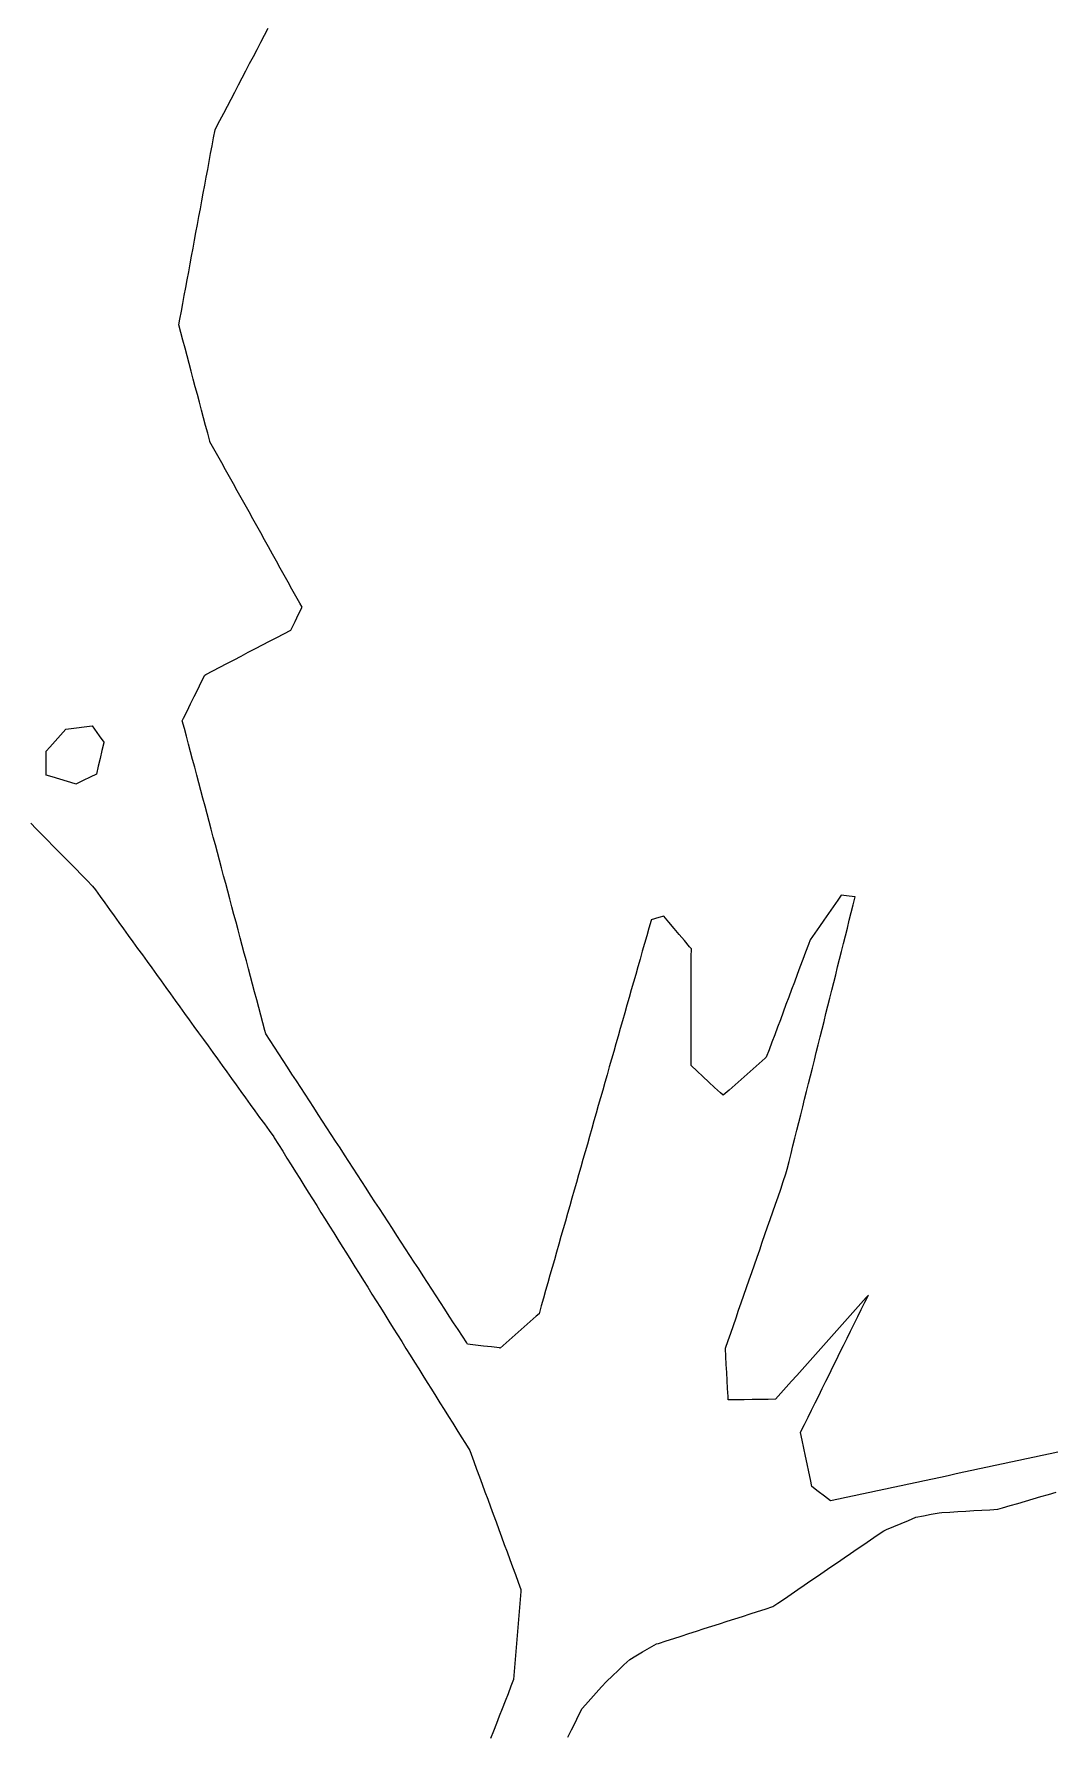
# Model space of a CAD drawing. Header units: millimetres. Extents: x 0 to 2762, y 6 to 2482.
# Drawn here: x 1597.2 to 1724.7, y 1915.3 to 2127.7 of the extents above; entities that cross this region are included whole.
import ezdxf

# ---------------------------------------------------------------- set-up
doc = ezdxf.new("R2010")
doc.units = ezdxf.units.MM
for name, color, linetype in [('ALL_HOLES', 1, 'Continuous'), ('ALL_ISLANDS', 7, 'Continuous'), ('OUTLINE_ISLAND_01', 7, 'Continuous'), ('OUTLINE_ISLAND_01_HOLE_138', 1, 'Continuous'), ('OUTLINE_ISLAND_01_HOLE_139', 1, 'Continuous')]:
    doc.layers.add(name, color=color, linetype=linetype)

msp = doc.modelspace()

# ---------------------------------------------------------------- linework, layer by layer
at = {"layer": 'ALL_HOLES'}
msp.add_lwpolyline([(1598.7234, 2035.2734), (1598.7234, 2036.2734), (1598.7234, 2037.2734), (1598.7234, 2038.2734), (1599.1489, 2038.7524), (1599.813, 2039.5001), (1600.477, 2040.2477), (1601.1411, 2040.9954), (1601.4792, 2041.0393), (1602.4708, 2041.168), (1603.4625, 2041.2967), (1604.4542, 2041.4254), (1604.7519, 2041.0089), (1605.3333, 2040.1953), (1605.9148, 2039.3817), (1605.8964, 2039.3044), (1605.6652, 2038.3315), (1605.4339, 2037.3586), (1605.2026, 2036.3857), (1604.9713, 2035.4128), (1604.201, 2035.0379), (1603.3018, 2034.6002), (1602.4027, 2034.1626), (1602.3225, 2034.1868), (1601.3652, 2034.4758), (1600.4079, 2034.7649), (1599.4506, 2035.0539)], close=True, dxfattribs=at)
msp.add_lwpolyline([(1663.795, 1915.2693), (1664.2384, 1916.1657), (1664.6818, 1917.062), (1665.1251, 1917.9584), (1665.5685, 1918.8547), (1665.9738, 1919.3063), (1666.6417, 1920.0506), (1667.3096, 1920.7948), (1667.9776, 1921.539), (1668.5983, 1922.2307), (1669.3253, 1922.9173), (1670.0524, 1923.6039), (1670.7794, 1924.2905), (1671.5064, 1924.9772), (1672.2354, 1925.3972), (1673.1019, 1925.8965), (1673.9683, 1926.3958), (1674.8348, 1926.895), (1675.0723, 1926.9713), (1676.0244, 1927.2772), (1676.9764, 1927.5831), (1677.9285, 1927.8889), (1678.8806, 1928.1948), (1679.8326, 1928.5007), (1680.7847, 1928.8065), (1681.7368, 1929.1124), (1682.6889, 1929.4183), (1683.6409, 1929.7242), (1684.593, 1930.03), (1685.5451, 1930.3359), (1686.4972, 1930.6418), (1687.4492, 1930.9476), (1688.4013, 1931.2535), (1689.3534, 1931.5594), (1689.9697, 1931.9811), (1690.795, 1932.5459), (1691.6203, 1933.1106), (1692.4456, 1933.6753), (1693.2708, 1934.24), (1694.0961, 1934.8047), (1694.9214, 1935.3695), (1695.7467, 1935.9342), (1696.572, 1936.4989), (1697.3972, 1937.0636), (1698.2225, 1937.6284), (1699.0478, 1938.1931), (1699.8731, 1938.7578), (1700.6984, 1939.3225), (1701.5236, 1939.8873), (1702.3489, 1940.452), (1703.1742, 1941.0167), (1703.5045, 1941.1556), (1704.4263, 1941.5433), (1705.3481, 1941.9309), (1706.2699, 1942.3186), (1707.1917, 1942.7063), (1708.1318, 1942.8877), (1709.1136, 1943.0772), (1710.0955, 1943.2667), (1710.4199, 1943.2862), (1711.4181, 1943.3462), (1712.4162, 1943.4062), (1713.4144, 1943.4662), (1714.4126, 1943.5262), (1715.4108, 1943.5862), (1716.409, 1943.6462), (1717.4072, 1943.7062), (1717.9767, 1943.8729), (1718.9365, 1944.1538), (1719.8962, 1944.4347), (1720.856, 1944.7156), (1721.8157, 1944.9964), (1722.7755, 1945.2773), (1723.7352, 1945.5582), (1724.6949, 1945.8391)], dxfattribs=at)
at = {"layer": 'ALL_ISLANDS'}
for points in [[(1724.9048, 1950.8191), (1723.9269, 1950.61), (1722.9491, 1950.4008), (1721.9712, 1950.1916), (1720.9933, 1949.9824), (1720.0154, 1949.7732), (1719.0376, 1949.564), (1718.0597, 1949.3548), (1717.0818, 1949.1456), (1716.1039, 1948.9364), (1715.1261, 1948.7272), (1714.1482, 1948.518), (1713.1703, 1948.3088), (1712.1924, 1948.0996), (1711.2146, 1947.8904), (1710.2367, 1947.6812), (1709.2588, 1947.472), (1708.2809, 1947.2628), (1707.3031, 1947.0536), (1706.3252, 1946.8444), (1705.3473, 1946.6352), (1704.3695, 1946.426), (1703.3916, 1946.2168), (1702.4137, 1946.0076), (1701.4358, 1945.7984), (1700.458, 1945.5892), (1699.4801, 1945.3801), (1698.5022, 1945.1709), (1697.5243, 1944.9617), (1696.5465, 1944.7525), (1695.8031, 1945.3164), (1695.0064, 1945.9208), (1694.2097, 1946.5252), (1694.0258, 1947.4055), (1693.8213, 1948.3843), (1693.6167, 1949.3632), (1693.4122, 1950.3421), (1693.2077, 1951.3209), (1693.0032, 1952.2998), (1692.7987, 1953.2787), (1692.8498, 1953.3821), (1693.2925, 1954.2788), (1693.7353, 1955.1754), (1694.178, 1956.0721), (1694.6208, 1956.9687), (1695.0635, 1957.8654), (1695.5062, 1958.762), (1695.949, 1959.6587), (1696.3917, 1960.5553), (1696.8344, 1961.452), (1697.2772, 1962.3486), (1697.7199, 1963.2453), (1698.1627, 1964.1419), (1698.6054, 1965.0386), (1699.0481, 1965.9352), (1699.4909, 1966.8319), (1699.9336, 1967.7285), (1700.3764, 1968.6252), (1700.8191, 1969.5218), (1701.2618, 1970.4185), (1700.9845, 1970.1075), (1700.3189, 1969.3611), (1699.6533, 1968.6148), (1698.9877, 1967.8685), (1698.3221, 1967.1222), (1697.6565, 1966.3759), (1696.9909, 1965.6296), (1696.3253, 1964.8832), (1695.6597, 1964.1369), (1694.9942, 1963.3906), (1694.3286, 1962.6443), (1693.663, 1961.898), (1692.9974, 1961.1517), (1692.3318, 1960.4053), (1691.6662, 1959.659), (1691.0006, 1958.9127), (1690.335, 1958.1664), (1689.6694, 1957.4201), (1688.7822, 1957.4085), (1687.7823, 1957.3955), (1686.7824, 1957.3825), (1685.7825, 1957.3695), (1684.7825, 1957.3564), (1683.7826, 1957.3434), (1683.7592, 1957.7716), (1683.7047, 1958.7701), (1683.6502, 1959.7686), (1683.5957, 1960.7671), (1683.5412, 1961.7657), (1683.4867, 1962.7642), (1683.4321, 1963.7627), (1683.4435, 1963.7955), (1683.7712, 1964.7403), (1684.0988, 1965.6851), (1684.4265, 1966.6299), (1684.7541, 1967.5746), (1685.0818, 1968.5194), (1685.4094, 1969.4642), (1685.7371, 1970.409), (1686.0648, 1971.3538), (1686.3924, 1972.2986), (1686.7201, 1973.2434), (1687.0477, 1974.1882), (1687.3754, 1975.133), (1687.703, 1976.0778), (1688.0307, 1977.0226), (1688.3583, 1977.9674), (1688.686, 1978.9122), (1689.0136, 1979.857), (1689.3413, 1980.8018), (1689.669, 1981.7466), (1689.9966, 1982.6914), (1690.3243, 1983.6362), (1690.6519, 1984.581), (1690.9796, 1985.5258), (1691.1283, 1986.1213), (1691.3707, 1987.0915), (1691.6131, 1988.0617), (1691.8554, 1989.0319), (1692.0978, 1990.0021), (1692.3401, 1990.9723), (1692.5825, 1991.9424), (1692.8248, 1992.9126), (1693.0672, 1993.8828), (1693.3096, 1994.853), (1693.5519, 1995.8232), (1693.7943, 1996.7934), (1694.0366, 1997.7636), (1694.279, 1998.7338), (1694.5213, 1999.7039), (1694.7637, 2000.6741), (1695.0061, 2001.6443), (1695.2484, 2002.6145), (1695.4908, 2003.5847), (1695.7331, 2004.5549), (1695.9755, 2005.5251), (1696.2178, 2006.4953), (1696.4602, 2007.4654), (1696.7026, 2008.4356), (1696.9449, 2009.4058), (1697.1873, 2010.376), (1697.4296, 2011.3462), (1697.672, 2012.3164), (1697.9143, 2013.2866), (1698.1567, 2014.2567), (1698.3991, 2015.2269), (1698.6414, 2016.1971), (1698.8838, 2017.1673), (1699.1261, 2018.1375), (1699.3685, 2019.1077), (1699.6108, 2020.0779), (1698.8707, 2020.1712), (1697.8785, 2020.2963), (1697.434, 2019.6595), (1696.8615, 2018.8396), (1696.2891, 2018.0197), (1695.7166, 2017.1997), (1695.1442, 2016.3798), (1694.5717, 2015.5598), (1693.9993, 2014.7399), (1693.7753, 2014.1395), (1693.4258, 2013.2026), (1693.0764, 2012.2656), (1692.7269, 2011.3287), (1692.3774, 2010.3918), (1692.0279, 2009.4548), (1691.6784, 2008.5179), (1691.3289, 2007.5809), (1690.9794, 2006.644), (1690.63, 2005.707), (1690.2805, 2004.7701), (1689.931, 2003.8332), (1689.5815, 2002.8962), (1689.232, 2001.9593), (1688.8825, 2001.0223), (1688.533, 2000.0854), (1688.389, 1999.9587), (1687.6382, 1999.2982), (1686.8874, 1998.6377), (1686.1365, 1997.9772), (1685.3857, 1997.3167), (1684.6349, 1996.6563), (1683.884, 1995.9958), (1683.1332, 1995.3353), (1682.8161, 1995.6305), (1682.0842, 1996.3119), (1681.3523, 1996.9933), (1680.6204, 1997.6747), (1679.8885, 1998.3561), (1679.1566, 1999.0375), (1679.1575, 1999.6111), (1679.159, 2000.6111), (1679.1606, 2001.6111), (1679.1622, 2002.6111), (1679.1637, 2003.6111), (1679.1653, 2004.611), (1679.1668, 2005.611), (1679.1684, 2006.611), (1679.1699, 2007.611), (1679.1715, 2008.611), (1679.173, 2009.611), (1679.1746, 2010.611), (1679.1762, 2011.611), (1679.1777, 2012.611), (1679.1793, 2013.611), (1678.9636, 2013.8657), (1678.3173, 2014.6287), (1677.671, 2015.3918), (1677.0246, 2016.1549), (1676.3783, 2016.918), (1675.732, 2017.681), (1675.1393, 2017.5064), (1674.18, 2017.2238), (1674.157, 2017.143), (1673.8829, 2016.1813), (1673.6088, 2015.2196), (1673.3347, 2014.2579), (1673.0607, 2013.2961), (1672.7866, 2012.3344), (1672.5125, 2011.3727), (1672.2384, 2010.411), (1671.9643, 2009.4493), (1671.6902, 2008.4876), (1671.4161, 2007.5259), (1671.142, 2006.5642), (1670.8679, 2005.6025), (1670.5938, 2004.6408), (1670.3197, 2003.6791), (1670.0457, 2002.7174), (1669.7716, 2001.7557), (1669.4975, 2000.794), (1669.2234, 1999.8323), (1668.9493, 1998.8706), (1668.6752, 1997.9089), (1668.4011, 1996.9472), (1668.127, 1995.9855), (1667.8529, 1995.0238), (1667.5788, 1994.0621), (1667.3047, 1993.1004), (1667.0307, 1992.1387), (1666.7566, 1991.177), (1666.4825, 1990.2153), (1666.2084, 1989.2536), (1665.9343, 1988.2919), (1665.6602, 1987.3301), (1665.3861, 1986.3684), (1665.112, 1985.4067), (1664.8379, 1984.445), (1664.5638, 1983.4833), (1664.2897, 1982.5216), (1664.0157, 1981.5599), (1663.7416, 1980.5982), (1663.4675, 1979.6365), (1663.1934, 1978.6748), (1662.9193, 1977.7131), (1662.6452, 1976.7514), (1662.3711, 1975.7897), (1662.097, 1974.828), (1661.8229, 1973.8663), (1661.5488, 1972.9046), (1661.2747, 1971.9429), (1661.0007, 1970.9812), (1660.7266, 1970.0195), (1660.4525, 1969.0578), (1660.1784, 1968.0961), (1659.8296, 1967.7877), (1659.0804, 1967.1254), (1658.3312, 1966.463), (1657.582, 1965.8007), (1656.8328, 1965.1384), (1656.0836, 1964.476), (1655.3343, 1963.8137), (1655.2391, 1963.825), (1654.246, 1963.9425), (1653.253, 1964.06), (1652.2599, 1964.1775), (1651.2668, 1964.295), (1651.1658, 1964.4503), (1650.6209, 1965.2888), (1650.0759, 1966.1272), (1649.5309, 1966.9657), (1648.9859, 1967.8041), (1648.4409, 1968.6426), (1647.896, 1969.481), (1647.351, 1970.3195), (1646.806, 1971.1579), (1646.261, 1971.9964), (1645.716, 1972.8348), (1645.1711, 1973.6733), (1644.6261, 1974.5117), (1644.0811, 1975.3502), (1643.5361, 1976.1886), (1642.9911, 1977.0271), (1642.4462, 1977.8655), (1641.9012, 1978.704), (1641.3562, 1979.5424), (1640.8112, 1980.3809), (1640.2662, 1981.2193), (1639.7213, 1982.0578), (1639.1763, 1982.8962), (1638.6313, 1983.7347), (1638.0863, 1984.5731), (1637.5413, 1985.4116), (1636.9964, 1986.25), (1636.4514, 1987.0885), (1635.9064, 1987.9269), (1635.3614, 1988.7654), (1634.8164, 1989.6038), (1634.2715, 1990.4423), (1633.7265, 1991.2807), (1633.1815, 1992.1192), (1632.6365, 1992.9576), (1632.0915, 1993.796), (1631.5465, 1994.6345), (1631.0016, 1995.4729), (1630.4566, 1996.3114), (1629.9116, 1997.1498), (1629.3666, 1997.9883), (1628.8216, 1998.8267), (1628.2767, 1999.6652), (1627.7317, 2000.5036), (1627.1867, 2001.3421), (1626.6417, 2002.1805), (1626.0967, 2003.019), (1625.9953, 2003.3993), (1625.7375, 2004.3655), (1625.4797, 2005.3318), (1625.222, 2006.298), (1624.9642, 2007.2642), (1624.7065, 2008.2304), (1624.4487, 2009.1966), (1624.1909, 2010.1628), (1623.9332, 2011.129), (1623.6754, 2012.0952), (1623.4176, 2013.0614), (1623.1599, 2014.0276), (1622.9021, 2014.9938), (1622.6444, 2015.96), (1622.3866, 2016.9262), (1622.1288, 2017.8925), (1621.8711, 2018.8587), (1621.6133, 2019.8249), (1621.3555, 2020.7911), (1621.0978, 2021.7573), (1620.84, 2022.7235), (1620.5823, 2023.6897), (1620.3245, 2024.6559), (1620.0667, 2025.6221), (1619.809, 2026.5883), (1619.5512, 2027.5545), (1619.2934, 2028.5207), (1619.0357, 2029.487), (1618.7779, 2030.4532), (1618.5202, 2031.4194), (1618.2624, 2032.3856), (1618.0046, 2033.3518), (1617.7469, 2034.318), (1617.4891, 2035.2842), (1617.2313, 2036.2504), (1616.9736, 2037.2166), (1616.7158, 2038.1828), (1616.458, 2039.149), (1616.2003, 2040.1152), (1615.9425, 2041.0815), (1615.6848, 2042.0477), (1615.8446, 2042.3726), (1616.286, 2043.2699), (1616.7273, 2044.1672), (1617.1687, 2045.0645), (1617.6101, 2045.9618), (1618.0515, 2046.8592), (1618.4929, 2047.7565), (1618.6024, 2047.8137), (1619.4887, 2048.2767), (1620.375, 2048.7397), (1621.2614, 2049.2028), (1622.1477, 2049.6658), (1623.0341, 2050.1288), (1623.9204, 2050.5919), (1624.8068, 2051.0549), (1625.6931, 2051.5179), (1626.5794, 2051.9809), (1627.4658, 2052.444), (1628.3521, 2052.907), (1629.2385, 2053.37), (1629.3168, 2053.5318), (1629.7527, 2054.4318), (1630.1886, 2055.3318), (1630.6244, 2056.2318), (1630.3396, 2056.7427), (1629.8527, 2057.6162), (1629.3658, 2058.4896), (1628.8789, 2059.3631), (1628.392, 2060.2365), (1627.9051, 2061.11), (1627.4181, 2061.9834), (1626.9312, 2062.8569), (1626.4443, 2063.7303), (1625.9574, 2064.6038), (1625.4705, 2065.4772), (1624.9836, 2066.3507), (1624.4967, 2067.2241), (1624.0097, 2068.0976), (1623.5228, 2068.971), (1623.0359, 2069.8445), (1622.549, 2070.7179), (1622.0621, 2071.5914), (1621.5752, 2072.4648), (1621.0883, 2073.3383), (1620.6014, 2074.2117), (1620.1144, 2075.0852), (1619.6275, 2075.9586), (1619.1406, 2076.8321), (1619.11, 2076.9472), (1618.853, 2077.9136), (1618.5961, 2078.88), (1618.3391, 2079.8465), (1618.0821, 2080.8129), (1617.8251, 2081.7793), (1617.5682, 2082.7457), (1617.3112, 2083.7121), (1617.0542, 2084.6785), (1616.7972, 2085.645), (1616.5403, 2086.6114), (1616.2833, 2087.5778), (1616.0263, 2088.5442), (1615.7694, 2089.5106), (1615.5124, 2090.4771), (1615.2554, 2091.4435), (1615.3874, 2092.1547), (1615.5699, 2093.1379), (1615.7523, 2094.1211), (1615.9348, 2095.1043), (1616.1173, 2096.0875), (1616.2998, 2097.0708), (1616.4822, 2098.054), (1616.6647, 2099.0372), (1616.8472, 2100.0204), (1617.0296, 2101.0036), (1617.2121, 2101.9868), (1617.3946, 2102.97), (1617.577, 2103.9532), (1617.7595, 2104.9365), (1617.942, 2105.9197), (1618.1245, 2106.9029), (1618.3069, 2107.8861), (1618.4894, 2108.8693), (1618.6719, 2109.8525), (1618.8543, 2110.8357), (1619.0368, 2111.8189), (1619.2193, 2112.8021), (1619.4018, 2113.7854), (1619.5842, 2114.7686), (1619.7667, 2115.7518), (1619.9234, 2116.0519), (1620.3863, 2116.9383), (1620.8492, 2117.8247), (1621.312, 2118.7111), (1621.7749, 2119.5975), (1622.2378, 2120.484), (1622.7007, 2121.3704), (1623.1636, 2122.2568), (1623.6265, 2123.1432), (1624.0894, 2124.0296), (1624.5522, 2124.9161), (1625.0151, 2125.8025), (1625.478, 2126.6889), (1625.9409, 2127.5753), (1626.4038, 2128.4617)], [(1596.7775, 2029.2825), (1597.4791, 2028.5699), (1598.1806, 2027.8573), (1598.8822, 2027.1447), (1599.5838, 2026.4321), (1600.2854, 2025.7195), (1600.9869, 2025.0069), (1601.6885, 2024.2943), (1602.3901, 2023.5818), (1603.0917, 2022.8692), (1603.7932, 2022.1566), (1604.4948, 2021.444), (1604.8502, 2020.9516), (1605.4356, 2020.1408), (1606.0209, 2019.33), (1606.6062, 2018.5192), (1607.1915, 2017.7084), (1607.7768, 2016.8976), (1608.3621, 2016.0868), (1608.9474, 2015.2759), (1609.5328, 2014.4651), (1610.1181, 2013.6543), (1610.7034, 2012.8435), (1611.2887, 2012.0327), (1611.874, 2011.2219), (1612.4593, 2010.4111), (1613.0446, 2009.6003), (1613.6299, 2008.7895), (1614.2153, 2007.9787), (1614.8006, 2007.1679), (1615.3859, 2006.3571), (1615.9712, 2005.5463), (1616.5565, 2004.7354), (1617.1418, 2003.9246), (1617.7271, 2003.1138), (1618.3124, 2002.303), (1618.8978, 2001.4922), (1619.4831, 2000.6814), (1620.0684, 1999.8706), (1620.6537, 1999.0598), (1621.239, 1998.249), (1621.8243, 1997.4382), (1622.4096, 1996.6274), (1622.9949, 1995.8166), (1623.5803, 1995.0058), (1624.1656, 1994.195), (1624.7509, 1993.3841), (1625.3362, 1992.5733), (1625.9215, 1991.7625), (1626.5068, 1990.9517), (1627.0921, 1990.1409), (1627.1496, 1990.049), (1627.6797, 1989.201), (1628.2098, 1988.3531), (1628.7399, 1987.5052), (1629.2701, 1986.6572), (1629.8002, 1985.8093), (1630.3303, 1984.9614), (1630.8604, 1984.1135), (1631.3905, 1983.2655), (1631.9206, 1982.4176), (1632.4507, 1981.5697), (1632.9808, 1980.7217), (1633.5109, 1979.8738), (1634.041, 1979.0259), (1634.5711, 1978.1779), (1635.1012, 1977.33), (1635.6313, 1976.4821), (1636.1614, 1975.6341), (1636.6915, 1974.7862), (1637.2217, 1973.9383), (1637.7518, 1973.0904), (1638.2819, 1972.2424), (1638.812, 1971.3945), (1639.3421, 1970.5466), (1639.8722, 1969.6986), (1640.4023, 1968.8507), (1640.9324, 1968.0028), (1641.4625, 1967.1548), (1641.9926, 1966.3069), (1642.5227, 1965.459), (1643.0528, 1964.611), (1643.5829, 1963.7631), (1644.113, 1962.9152), (1644.6432, 1962.0673), (1645.1733, 1961.2193), (1645.7034, 1960.3714), (1646.2335, 1959.5235), (1646.7636, 1958.6755), (1647.2937, 1957.8276), (1647.8238, 1956.9797), (1648.3539, 1956.1317), (1648.884, 1955.2838), (1649.4141, 1954.4359), (1649.9442, 1953.5879), (1650.4743, 1952.74), (1651.0044, 1951.8921), (1651.5345, 1951.0442), (1651.7061, 1950.5782), (1652.0515, 1949.6398), (1652.397, 1948.7014), (1652.7425, 1947.7629), (1653.0879, 1946.8245), (1653.4334, 1945.8861), (1653.7788, 1944.9476), (1654.1243, 1944.0092), (1654.4698, 1943.0708), (1654.8152, 1942.1323), (1655.1607, 1941.1939), (1655.5062, 1940.2555), (1655.8516, 1939.317), (1656.1971, 1938.3786), (1656.5425, 1937.4402), (1656.888, 1936.5017), (1657.2335, 1935.5633), (1657.5789, 1934.6249), (1657.9244, 1933.6864), (1657.9043, 1933.4393), (1657.8235, 1932.4426), (1657.7426, 1931.4459), (1657.6617, 1930.4492), (1657.5809, 1929.4524), (1657.5, 1928.4557), (1657.4191, 1927.459), (1657.3382, 1926.4623), (1657.2574, 1925.4655), (1657.1765, 1924.4688), (1657.0956, 1923.4721), (1657.0147, 1922.4754), (1656.6796, 1921.6154), (1656.3165, 1920.6837), (1655.9534, 1919.7519), (1655.5903, 1918.8202), (1655.2272, 1917.8884), (1654.8641, 1916.9567), (1654.501, 1916.0249), (1654.1379, 1915.0932)]]:
    msp.add_lwpolyline(points, dxfattribs=at)
at = {"layer": 'OUTLINE_ISLAND_01'}
for points in [[(1724.9048, 1950.8191), (1723.9269, 1950.61), (1722.9491, 1950.4008), (1721.9712, 1950.1916), (1720.9933, 1949.9824), (1720.0154, 1949.7732), (1719.0376, 1949.564), (1718.0597, 1949.3548), (1717.0818, 1949.1456), (1716.1039, 1948.9364), (1715.1261, 1948.7272), (1714.1482, 1948.518), (1713.1703, 1948.3088), (1712.1924, 1948.0996), (1711.2146, 1947.8904), (1710.2367, 1947.6812), (1709.2588, 1947.472), (1708.2809, 1947.2628), (1707.3031, 1947.0536), (1706.3252, 1946.8444), (1705.3473, 1946.6352), (1704.3695, 1946.426), (1703.3916, 1946.2168), (1702.4137, 1946.0076), (1701.4358, 1945.7984), (1700.458, 1945.5892), (1699.4801, 1945.3801), (1698.5022, 1945.1709), (1697.5243, 1944.9617), (1696.5465, 1944.7525), (1695.8031, 1945.3164), (1695.0064, 1945.9208), (1694.2097, 1946.5252), (1694.0258, 1947.4055), (1693.8213, 1948.3843), (1693.6167, 1949.3632), (1693.4122, 1950.3421), (1693.2077, 1951.3209), (1693.0032, 1952.2998), (1692.7987, 1953.2787), (1692.8498, 1953.3821), (1693.2925, 1954.2788), (1693.7353, 1955.1754), (1694.178, 1956.0721), (1694.6208, 1956.9687), (1695.0635, 1957.8654), (1695.5062, 1958.762), (1695.949, 1959.6587), (1696.3917, 1960.5553), (1696.8344, 1961.452), (1697.2772, 1962.3486), (1697.7199, 1963.2453), (1698.1627, 1964.1419), (1698.6054, 1965.0386), (1699.0481, 1965.9352), (1699.4909, 1966.8319), (1699.9336, 1967.7285), (1700.3764, 1968.6252), (1700.8191, 1969.5218), (1701.2618, 1970.4185), (1700.9845, 1970.1075), (1700.3189, 1969.3611), (1699.6533, 1968.6148), (1698.9877, 1967.8685), (1698.3221, 1967.1222), (1697.6565, 1966.3759), (1696.9909, 1965.6296), (1696.3253, 1964.8832), (1695.6597, 1964.1369), (1694.9942, 1963.3906), (1694.3286, 1962.6443), (1693.663, 1961.898), (1692.9974, 1961.1517), (1692.3318, 1960.4053), (1691.6662, 1959.659), (1691.0006, 1958.9127), (1690.335, 1958.1664), (1689.6694, 1957.4201), (1688.7822, 1957.4085), (1687.7823, 1957.3955), (1686.7824, 1957.3825), (1685.7825, 1957.3695), (1684.7825, 1957.3564), (1683.7826, 1957.3434), (1683.7592, 1957.7716), (1683.7047, 1958.7701), (1683.6502, 1959.7686), (1683.5957, 1960.7671), (1683.5412, 1961.7657), (1683.4867, 1962.7642), (1683.4321, 1963.7627), (1683.4435, 1963.7955), (1683.7712, 1964.7403), (1684.0988, 1965.6851), (1684.4265, 1966.6299), (1684.7541, 1967.5746), (1685.0818, 1968.5194), (1685.4094, 1969.4642), (1685.7371, 1970.409), (1686.0648, 1971.3538), (1686.3924, 1972.2986), (1686.7201, 1973.2434), (1687.0477, 1974.1882), (1687.3754, 1975.133), (1687.703, 1976.0778), (1688.0307, 1977.0226), (1688.3583, 1977.9674), (1688.686, 1978.9122), (1689.0136, 1979.857), (1689.3413, 1980.8018), (1689.669, 1981.7466), (1689.9966, 1982.6914), (1690.3243, 1983.6362), (1690.6519, 1984.581), (1690.9796, 1985.5258), (1691.1283, 1986.1213), (1691.3707, 1987.0915), (1691.6131, 1988.0617), (1691.8554, 1989.0319), (1692.0978, 1990.0021), (1692.3401, 1990.9723), (1692.5825, 1991.9424), (1692.8248, 1992.9126), (1693.0672, 1993.8828), (1693.3096, 1994.853), (1693.5519, 1995.8232), (1693.7943, 1996.7934), (1694.0366, 1997.7636), (1694.279, 1998.7338), (1694.5213, 1999.7039), (1694.7637, 2000.6741), (1695.0061, 2001.6443), (1695.2484, 2002.6145), (1695.4908, 2003.5847), (1695.7331, 2004.5549), (1695.9755, 2005.5251), (1696.2178, 2006.4953), (1696.4602, 2007.4654), (1696.7026, 2008.4356), (1696.9449, 2009.4058), (1697.1873, 2010.376), (1697.4296, 2011.3462), (1697.672, 2012.3164), (1697.9143, 2013.2866), (1698.1567, 2014.2567), (1698.3991, 2015.2269), (1698.6414, 2016.1971), (1698.8838, 2017.1673), (1699.1261, 2018.1375), (1699.3685, 2019.1077), (1699.6108, 2020.0779), (1698.8707, 2020.1712), (1697.8785, 2020.2963), (1697.434, 2019.6595), (1696.8615, 2018.8396), (1696.2891, 2018.0197), (1695.7166, 2017.1997), (1695.1442, 2016.3798), (1694.5717, 2015.5598), (1693.9993, 2014.7399), (1693.7753, 2014.1395), (1693.4258, 2013.2026), (1693.0764, 2012.2656), (1692.7269, 2011.3287), (1692.3774, 2010.3918), (1692.0279, 2009.4548), (1691.6784, 2008.5179), (1691.3289, 2007.5809), (1690.9794, 2006.644), (1690.63, 2005.707), (1690.2805, 2004.7701), (1689.931, 2003.8332), (1689.5815, 2002.8962), (1689.232, 2001.9593), (1688.8825, 2001.0223), (1688.533, 2000.0854), (1688.389, 1999.9587), (1687.6382, 1999.2982), (1686.8874, 1998.6377), (1686.1365, 1997.9772), (1685.3857, 1997.3167), (1684.6349, 1996.6563), (1683.884, 1995.9958), (1683.1332, 1995.3353), (1682.8161, 1995.6305), (1682.0842, 1996.3119), (1681.3523, 1996.9933), (1680.6204, 1997.6747), (1679.8885, 1998.3561), (1679.1566, 1999.0375), (1679.1575, 1999.6111), (1679.159, 2000.6111), (1679.1606, 2001.6111), (1679.1622, 2002.6111), (1679.1637, 2003.6111), (1679.1653, 2004.611), (1679.1668, 2005.611), (1679.1684, 2006.611), (1679.1699, 2007.611), (1679.1715, 2008.611), (1679.173, 2009.611), (1679.1746, 2010.611), (1679.1762, 2011.611), (1679.1777, 2012.611), (1679.1793, 2013.611), (1678.9636, 2013.8657), (1678.3173, 2014.6287), (1677.671, 2015.3918), (1677.0246, 2016.1549), (1676.3783, 2016.918), (1675.732, 2017.681), (1675.1393, 2017.5064), (1674.18, 2017.2238), (1674.157, 2017.143), (1673.8829, 2016.1813), (1673.6088, 2015.2196), (1673.3347, 2014.2579), (1673.0607, 2013.2961), (1672.7866, 2012.3344), (1672.5125, 2011.3727), (1672.2384, 2010.411), (1671.9643, 2009.4493), (1671.6902, 2008.4876), (1671.4161, 2007.5259), (1671.142, 2006.5642), (1670.8679, 2005.6025), (1670.5938, 2004.6408), (1670.3197, 2003.6791), (1670.0457, 2002.7174), (1669.7716, 2001.7557), (1669.4975, 2000.794), (1669.2234, 1999.8323), (1668.9493, 1998.8706), (1668.6752, 1997.9089), (1668.4011, 1996.9472), (1668.127, 1995.9855), (1667.8529, 1995.0238), (1667.5788, 1994.0621), (1667.3047, 1993.1004), (1667.0307, 1992.1387), (1666.7566, 1991.177), (1666.4825, 1990.2153), (1666.2084, 1989.2536), (1665.9343, 1988.2919), (1665.6602, 1987.3301), (1665.3861, 1986.3684), (1665.112, 1985.4067), (1664.8379, 1984.445), (1664.5638, 1983.4833), (1664.2897, 1982.5216), (1664.0157, 1981.5599), (1663.7416, 1980.5982), (1663.4675, 1979.6365), (1663.1934, 1978.6748), (1662.9193, 1977.7131), (1662.6452, 1976.7514), (1662.3711, 1975.7897), (1662.097, 1974.828), (1661.8229, 1973.8663), (1661.5488, 1972.9046), (1661.2747, 1971.9429), (1661.0007, 1970.9812), (1660.7266, 1970.0195), (1660.4525, 1969.0578), (1660.1784, 1968.0961), (1659.8296, 1967.7877), (1659.0804, 1967.1254), (1658.3312, 1966.463), (1657.582, 1965.8007), (1656.8328, 1965.1384), (1656.0836, 1964.476), (1655.3343, 1963.8137), (1655.2391, 1963.825), (1654.246, 1963.9425), (1653.253, 1964.06), (1652.2599, 1964.1775), (1651.2668, 1964.295), (1651.1658, 1964.4503), (1650.6209, 1965.2888), (1650.0759, 1966.1272), (1649.5309, 1966.9657), (1648.9859, 1967.8041), (1648.4409, 1968.6426), (1647.896, 1969.481), (1647.351, 1970.3195), (1646.806, 1971.1579), (1646.261, 1971.9964), (1645.716, 1972.8348), (1645.1711, 1973.6733), (1644.6261, 1974.5117), (1644.0811, 1975.3502), (1643.5361, 1976.1886), (1642.9911, 1977.0271), (1642.4462, 1977.8655), (1641.9012, 1978.704), (1641.3562, 1979.5424), (1640.8112, 1980.3809), (1640.2662, 1981.2193), (1639.7213, 1982.0578), (1639.1763, 1982.8962), (1638.6313, 1983.7347), (1638.0863, 1984.5731), (1637.5413, 1985.4116), (1636.9964, 1986.25), (1636.4514, 1987.0885), (1635.9064, 1987.9269), (1635.3614, 1988.7654), (1634.8164, 1989.6038), (1634.2715, 1990.4423), (1633.7265, 1991.2807), (1633.1815, 1992.1192), (1632.6365, 1992.9576), (1632.0915, 1993.796), (1631.5465, 1994.6345), (1631.0016, 1995.4729), (1630.4566, 1996.3114), (1629.9116, 1997.1498), (1629.3666, 1997.9883), (1628.8216, 1998.8267), (1628.2767, 1999.6652), (1627.7317, 2000.5036), (1627.1867, 2001.3421), (1626.6417, 2002.1805), (1626.0967, 2003.019), (1625.9953, 2003.3993), (1625.7375, 2004.3655), (1625.4797, 2005.3318), (1625.222, 2006.298), (1624.9642, 2007.2642), (1624.7065, 2008.2304), (1624.4487, 2009.1966), (1624.1909, 2010.1628), (1623.9332, 2011.129), (1623.6754, 2012.0952), (1623.4176, 2013.0614), (1623.1599, 2014.0276), (1622.9021, 2014.9938), (1622.6444, 2015.96), (1622.3866, 2016.9262), (1622.1288, 2017.8925), (1621.8711, 2018.8587), (1621.6133, 2019.8249), (1621.3555, 2020.7911), (1621.0978, 2021.7573), (1620.84, 2022.7235), (1620.5823, 2023.6897), (1620.3245, 2024.6559), (1620.0667, 2025.6221), (1619.809, 2026.5883), (1619.5512, 2027.5545), (1619.2934, 2028.5207), (1619.0357, 2029.487), (1618.7779, 2030.4532), (1618.5202, 2031.4194), (1618.2624, 2032.3856), (1618.0046, 2033.3518), (1617.7469, 2034.318), (1617.4891, 2035.2842), (1617.2313, 2036.2504), (1616.9736, 2037.2166), (1616.7158, 2038.1828), (1616.458, 2039.149), (1616.2003, 2040.1152), (1615.9425, 2041.0815), (1615.6848, 2042.0477), (1615.8446, 2042.3726), (1616.286, 2043.2699), (1616.7273, 2044.1672), (1617.1687, 2045.0645), (1617.6101, 2045.9618), (1618.0515, 2046.8592), (1618.4929, 2047.7565), (1618.6024, 2047.8137), (1619.4887, 2048.2767), (1620.375, 2048.7397), (1621.2614, 2049.2028), (1622.1477, 2049.6658), (1623.0341, 2050.1288), (1623.9204, 2050.5919), (1624.8068, 2051.0549), (1625.6931, 2051.5179), (1626.5794, 2051.9809), (1627.4658, 2052.444), (1628.3521, 2052.907), (1629.2385, 2053.37), (1629.3168, 2053.5318), (1629.7527, 2054.4318), (1630.1886, 2055.3318), (1630.6244, 2056.2318), (1630.3396, 2056.7427), (1629.8527, 2057.6162), (1629.3658, 2058.4896), (1628.8789, 2059.3631), (1628.392, 2060.2365), (1627.9051, 2061.11), (1627.4181, 2061.9834), (1626.9312, 2062.8569), (1626.4443, 2063.7303), (1625.9574, 2064.6038), (1625.4705, 2065.4772), (1624.9836, 2066.3507), (1624.4967, 2067.2241), (1624.0097, 2068.0976), (1623.5228, 2068.971), (1623.0359, 2069.8445), (1622.549, 2070.7179), (1622.0621, 2071.5914), (1621.5752, 2072.4648), (1621.0883, 2073.3383), (1620.6014, 2074.2117), (1620.1144, 2075.0852), (1619.6275, 2075.9586), (1619.1406, 2076.8321), (1619.11, 2076.9472), (1618.853, 2077.9136), (1618.5961, 2078.88), (1618.3391, 2079.8465), (1618.0821, 2080.8129), (1617.8251, 2081.7793), (1617.5682, 2082.7457), (1617.3112, 2083.7121), (1617.0542, 2084.6785), (1616.7972, 2085.645), (1616.5403, 2086.6114), (1616.2833, 2087.5778), (1616.0263, 2088.5442), (1615.7694, 2089.5106), (1615.5124, 2090.4771), (1615.2554, 2091.4435), (1615.3874, 2092.1547), (1615.5699, 2093.1379), (1615.7523, 2094.1211), (1615.9348, 2095.1043), (1616.1173, 2096.0875), (1616.2998, 2097.0708), (1616.4822, 2098.054), (1616.6647, 2099.0372), (1616.8472, 2100.0204), (1617.0296, 2101.0036), (1617.2121, 2101.9868), (1617.3946, 2102.97), (1617.577, 2103.9532), (1617.7595, 2104.9365), (1617.942, 2105.9197), (1618.1245, 2106.9029), (1618.3069, 2107.8861), (1618.4894, 2108.8693), (1618.6719, 2109.8525), (1618.8543, 2110.8357), (1619.0368, 2111.8189), (1619.2193, 2112.8021), (1619.4018, 2113.7854), (1619.5842, 2114.7686), (1619.7667, 2115.7518), (1619.9234, 2116.0519), (1620.3863, 2116.9383), (1620.8492, 2117.8247), (1621.312, 2118.7111), (1621.7749, 2119.5975), (1622.2378, 2120.484), (1622.7007, 2121.3704), (1623.1636, 2122.2568), (1623.6265, 2123.1432), (1624.0894, 2124.0296), (1624.5522, 2124.9161), (1625.0151, 2125.8025), (1625.478, 2126.6889), (1625.9409, 2127.5753), (1626.4038, 2128.4617)], [(1596.7775, 2029.2825), (1597.4791, 2028.5699), (1598.1806, 2027.8573), (1598.8822, 2027.1447), (1599.5838, 2026.4321), (1600.2854, 2025.7195), (1600.9869, 2025.0069), (1601.6885, 2024.2943), (1602.3901, 2023.5818), (1603.0917, 2022.8692), (1603.7932, 2022.1566), (1604.4948, 2021.444), (1604.8502, 2020.9516), (1605.4356, 2020.1408), (1606.0209, 2019.33), (1606.6062, 2018.5192), (1607.1915, 2017.7084), (1607.7768, 2016.8976), (1608.3621, 2016.0868), (1608.9474, 2015.2759), (1609.5328, 2014.4651), (1610.1181, 2013.6543), (1610.7034, 2012.8435), (1611.2887, 2012.0327), (1611.874, 2011.2219), (1612.4593, 2010.4111), (1613.0446, 2009.6003), (1613.6299, 2008.7895), (1614.2153, 2007.9787), (1614.8006, 2007.1679), (1615.3859, 2006.3571), (1615.9712, 2005.5463), (1616.5565, 2004.7354), (1617.1418, 2003.9246), (1617.7271, 2003.1138), (1618.3124, 2002.303), (1618.8978, 2001.4922), (1619.4831, 2000.6814), (1620.0684, 1999.8706), (1620.6537, 1999.0598), (1621.239, 1998.249), (1621.8243, 1997.4382), (1622.4096, 1996.6274), (1622.9949, 1995.8166), (1623.5803, 1995.0058), (1624.1656, 1994.195), (1624.7509, 1993.3841), (1625.3362, 1992.5733), (1625.9215, 1991.7625), (1626.5068, 1990.9517), (1627.0921, 1990.1409), (1627.1496, 1990.049), (1627.6797, 1989.201), (1628.2098, 1988.3531), (1628.7399, 1987.5052), (1629.2701, 1986.6572), (1629.8002, 1985.8093), (1630.3303, 1984.9614), (1630.8604, 1984.1135), (1631.3905, 1983.2655), (1631.9206, 1982.4176), (1632.4507, 1981.5697), (1632.9808, 1980.7217), (1633.5109, 1979.8738), (1634.041, 1979.0259), (1634.5711, 1978.1779), (1635.1012, 1977.33), (1635.6313, 1976.4821), (1636.1614, 1975.6341), (1636.6915, 1974.7862), (1637.2217, 1973.9383), (1637.7518, 1973.0904), (1638.2819, 1972.2424), (1638.812, 1971.3945), (1639.3421, 1970.5466), (1639.8722, 1969.6986), (1640.4023, 1968.8507), (1640.9324, 1968.0028), (1641.4625, 1967.1548), (1641.9926, 1966.3069), (1642.5227, 1965.459), (1643.0528, 1964.611), (1643.5829, 1963.7631), (1644.113, 1962.9152), (1644.6432, 1962.0673), (1645.1733, 1961.2193), (1645.7034, 1960.3714), (1646.2335, 1959.5235), (1646.7636, 1958.6755), (1647.2937, 1957.8276), (1647.8238, 1956.9797), (1648.3539, 1956.1317), (1648.884, 1955.2838), (1649.4141, 1954.4359), (1649.9442, 1953.5879), (1650.4743, 1952.74), (1651.0044, 1951.8921), (1651.5345, 1951.0442), (1651.7061, 1950.5782), (1652.0515, 1949.6398), (1652.397, 1948.7014), (1652.7425, 1947.7629), (1653.0879, 1946.8245), (1653.4334, 1945.8861), (1653.7788, 1944.9476), (1654.1243, 1944.0092), (1654.4698, 1943.0708), (1654.8152, 1942.1323), (1655.1607, 1941.1939), (1655.5062, 1940.2555), (1655.8516, 1939.317), (1656.1971, 1938.3786), (1656.5425, 1937.4402), (1656.888, 1936.5017), (1657.2335, 1935.5633), (1657.5789, 1934.6249), (1657.9244, 1933.6864), (1657.9043, 1933.4393), (1657.8235, 1932.4426), (1657.7426, 1931.4459), (1657.6617, 1930.4492), (1657.5809, 1929.4524), (1657.5, 1928.4557), (1657.4191, 1927.459), (1657.3382, 1926.4623), (1657.2574, 1925.4655), (1657.1765, 1924.4688), (1657.0956, 1923.4721), (1657.0147, 1922.4754), (1656.6796, 1921.6154), (1656.3165, 1920.6837), (1655.9534, 1919.7519), (1655.5903, 1918.8202), (1655.2272, 1917.8884), (1654.8641, 1916.9567), (1654.501, 1916.0249), (1654.1379, 1915.0932)]]:
    msp.add_lwpolyline(points, dxfattribs=at)
at = {"layer": 'OUTLINE_ISLAND_01_HOLE_138'}
msp.add_lwpolyline([(1663.795, 1915.2693), (1664.2384, 1916.1657), (1664.6818, 1917.062), (1665.1251, 1917.9584), (1665.5685, 1918.8547), (1665.9738, 1919.3063), (1666.6417, 1920.0506), (1667.3096, 1920.7948), (1667.9776, 1921.539), (1668.5983, 1922.2307), (1669.3253, 1922.9173), (1670.0524, 1923.6039), (1670.7794, 1924.2905), (1671.5064, 1924.9772), (1672.2354, 1925.3972), (1673.1019, 1925.8965), (1673.9683, 1926.3958), (1674.8348, 1926.895), (1675.0723, 1926.9713), (1676.0244, 1927.2772), (1676.9764, 1927.5831), (1677.9285, 1927.8889), (1678.8806, 1928.1948), (1679.8326, 1928.5007), (1680.7847, 1928.8065), (1681.7368, 1929.1124), (1682.6889, 1929.4183), (1683.6409, 1929.7242), (1684.593, 1930.03), (1685.5451, 1930.3359), (1686.4972, 1930.6418), (1687.4492, 1930.9476), (1688.4013, 1931.2535), (1689.3534, 1931.5594), (1689.9697, 1931.9811), (1690.795, 1932.5459), (1691.6203, 1933.1106), (1692.4456, 1933.6753), (1693.2708, 1934.24), (1694.0961, 1934.8047), (1694.9214, 1935.3695), (1695.7467, 1935.9342), (1696.572, 1936.4989), (1697.3972, 1937.0636), (1698.2225, 1937.6284), (1699.0478, 1938.1931), (1699.8731, 1938.7578), (1700.6984, 1939.3225), (1701.5236, 1939.8873), (1702.3489, 1940.452), (1703.1742, 1941.0167), (1703.5045, 1941.1556), (1704.4263, 1941.5433), (1705.3481, 1941.9309), (1706.2699, 1942.3186), (1707.1917, 1942.7063), (1708.1318, 1942.8877), (1709.1136, 1943.0772), (1710.0955, 1943.2667), (1710.4199, 1943.2862), (1711.4181, 1943.3462), (1712.4162, 1943.4062), (1713.4144, 1943.4662), (1714.4126, 1943.5262), (1715.4108, 1943.5862), (1716.409, 1943.6462), (1717.4072, 1943.7062), (1717.9767, 1943.8729), (1718.9365, 1944.1538), (1719.8962, 1944.4347), (1720.856, 1944.7156), (1721.8157, 1944.9964), (1722.7755, 1945.2773), (1723.7352, 1945.5582), (1724.6949, 1945.8391)], dxfattribs=at)
at = {"layer": 'OUTLINE_ISLAND_01_HOLE_139'}
msp.add_lwpolyline([(1598.7234, 2035.2734), (1598.7234, 2036.2734), (1598.7234, 2037.2734), (1598.7234, 2038.2734), (1599.1489, 2038.7524), (1599.813, 2039.5001), (1600.477, 2040.2477), (1601.1411, 2040.9954), (1601.4792, 2041.0393), (1602.4708, 2041.168), (1603.4625, 2041.2967), (1604.4542, 2041.4254), (1604.7519, 2041.0089), (1605.3333, 2040.1953), (1605.9148, 2039.3817), (1605.8964, 2039.3044), (1605.6652, 2038.3315), (1605.4339, 2037.3586), (1605.2026, 2036.3857), (1604.9713, 2035.4128), (1604.201, 2035.0379), (1603.3018, 2034.6002), (1602.4027, 2034.1626), (1602.3225, 2034.1868), (1601.3652, 2034.4758), (1600.4079, 2034.7649), (1599.4506, 2035.0539)], close=True, dxfattribs=at)

doc.saveas('drawing.dxf')
